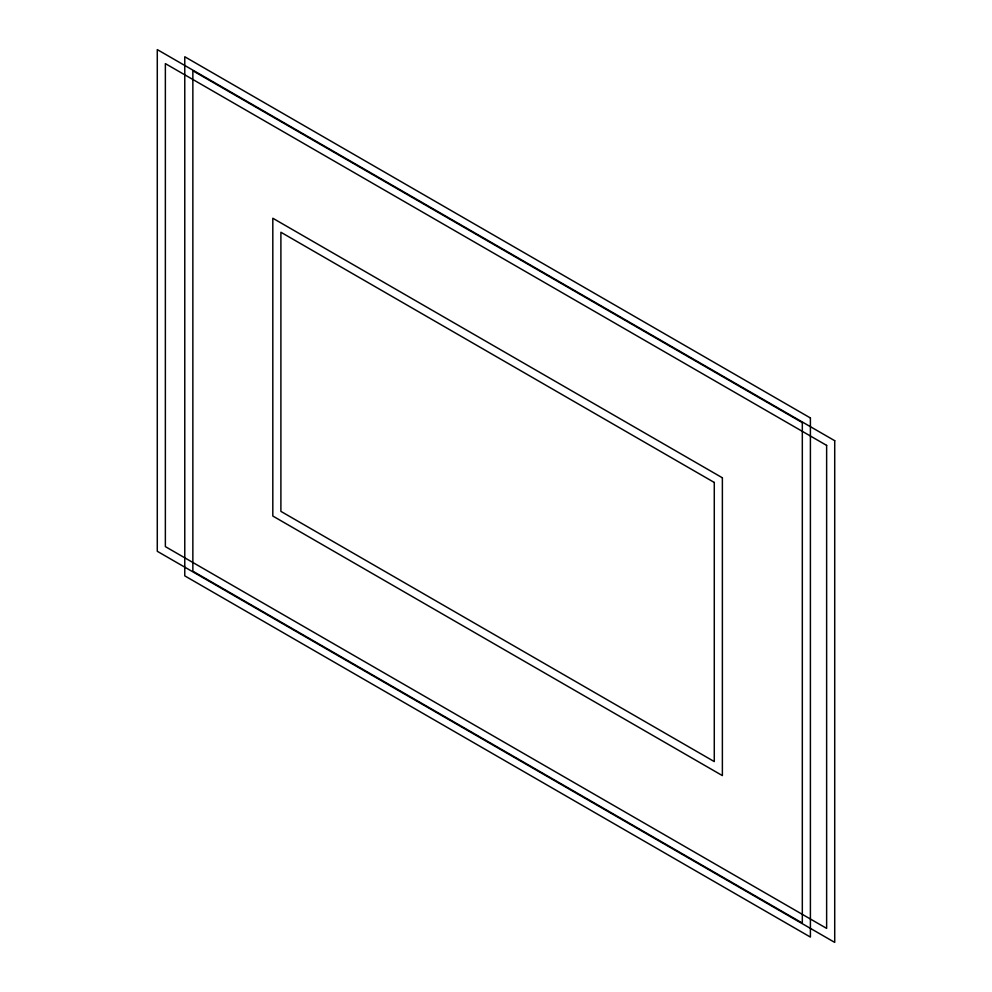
<?xml version="1.0" encoding="UTF-8"?>
<svg xmlns="http://www.w3.org/2000/svg" width="992" height="992" viewBox="0 0 992 992"><rect width="100%" height="100%" fill="white"/><g stroke="black" fill="none" stroke-linecap="round" stroke-linejoin="round"><path stroke-width="1.49" d="M810.402 417.967L184.772 56.755L184.772 575.868L810.402 937.08L810.402 417.967M834.718 440.708L157.282 49.6L157.282 551.292L834.718 942.4L834.718 440.708M802.317 422.629L192.857 70.767L192.857 571.206L802.317 923.068L802.317 422.629M826.634 445.383L165.366 63.612L165.366 546.617L826.634 928.388L826.634 445.383M722.374 477.797L272.812 218.24L272.812 516.038L722.374 775.595L722.374 477.797M714.277 482.459L280.897 232.252L280.897 511.376L714.277 761.583L714.277 482.459"/></g></svg>
